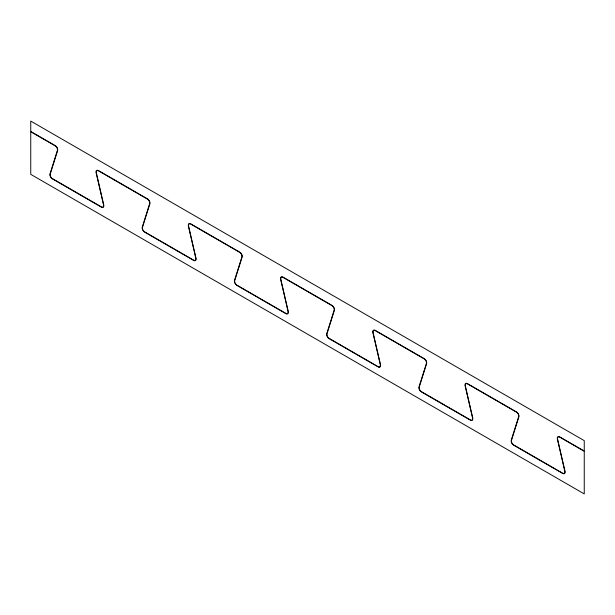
<?xml version="1.0" encoding="UTF-8"?>
<svg xmlns="http://www.w3.org/2000/svg" width="615" height="615" viewBox="0 0 615 615"><rect width="100%" height="100%" fill="white"/><g stroke="black" fill="none" stroke-linecap="round" stroke-linejoin="round"><path stroke-width="0.92" d="M57.395 150.398L50.007 173.861A3.421 1.976 60 0 0 52.321 178.819L101.429 207.17A3.421 1.976 60 0 0 103.743 204.887L96.355 172.892A3.098 1.791 60 0 1 98.446 170.824L147.554 199.175A3.098 1.791 60 0 1 149.645 203.657L142.257 227.12A3.421 1.976 60 0 0 144.571 232.078L193.679 260.429A3.421 1.976 60 0 0 195.993 258.146L188.605 226.151A3.098 1.791 60 0 1 190.696 224.083L239.804 252.434A3.098 1.791 60 0 1 241.895 256.916L234.507 280.379A3.421 1.976 60 0 0 236.821 285.337L285.929 313.688A3.421 1.976 60 0 0 288.243 311.405L280.855 279.41A3.098 1.791 60 0 1 282.946 277.35L332.054 305.693A3.098 1.791 60 0 1 334.145 310.183L326.757 333.638A3.421 1.976 60 0 0 329.071 338.596L378.179 366.947A3.421 1.976 60 0 0 380.493 364.664L373.105 332.669A3.098 1.791 60 0 1 375.196 330.609L424.304 358.96A3.098 1.791 60 0 1 426.395 363.442L419.007 386.904A3.421 1.976 60 0 0 421.321 391.855L470.429 420.206A3.421 1.976 60 0 0 472.743 417.923L465.355 385.928A3.098 1.791 60 0 1 467.446 383.868L516.554 412.219A3.098 1.791 60 0 1 518.645 416.701L511.257 440.163A3.421 1.976 60 0 0 513.571 445.114L562.679 473.465A3.421 1.976 60 0 0 564.993 471.182L557.605 439.195A3.098 1.791 60 0 1 559.696 437.127L584.25 451.302L584.25 493.914L30.75 174.353L30.75 131.741L55.304 145.916A3.098 1.791 60 0 1 57.395 150.398M57.618 150.606L50.23 174.068A3.098 1.791 60 0 0 52.321 178.55L101.429 206.901A3.098 1.791 60 0 0 103.52 204.833L96.132 172.846A3.421 1.976 60 0 1 98.446 170.563L147.554 198.914A3.421 1.976 60 0 1 149.868 203.865L142.48 227.327A3.098 1.791 60 0 0 144.571 231.809L193.679 260.16A3.098 1.791 60 0 0 195.77 258.092L188.382 226.105A3.421 1.976 60 0 1 190.696 223.822L239.804 252.173A3.421 1.976 60 0 1 242.118 257.124L234.73 280.586A3.098 1.791 60 0 0 236.821 285.068L285.929 313.419A3.098 1.791 60 0 0 288.02 311.351L280.632 279.364A3.421 1.976 60 0 1 282.946 277.081L332.054 305.432A3.421 1.976 60 0 1 334.368 310.383L326.98 333.845A3.098 1.791 60 0 0 329.071 338.327L378.179 366.678A3.098 1.791 60 0 0 380.27 364.618L372.882 332.623A3.421 1.976 60 0 1 375.196 330.34L424.304 358.691A3.421 1.976 60 0 1 426.618 363.642L419.23 387.104A3.098 1.791 60 0 0 421.321 391.586L470.429 419.937A3.098 1.791 60 0 0 472.52 417.877L465.132 385.882A3.421 1.976 60 0 1 467.446 383.599L516.554 411.95A3.421 1.976 60 0 1 518.868 416.909L511.48 440.363A3.098 1.791 60 0 0 513.571 444.853L562.679 473.196A3.098 1.791 60 0 0 564.77 471.136L557.382 439.141A3.421 1.976 60 0 1 559.696 436.858L584.25 451.033L584.25 440.648L30.75 121.086L30.75 131.479L55.304 145.647A3.421 1.976 60 0 1 57.618 150.606"/></g></svg>
